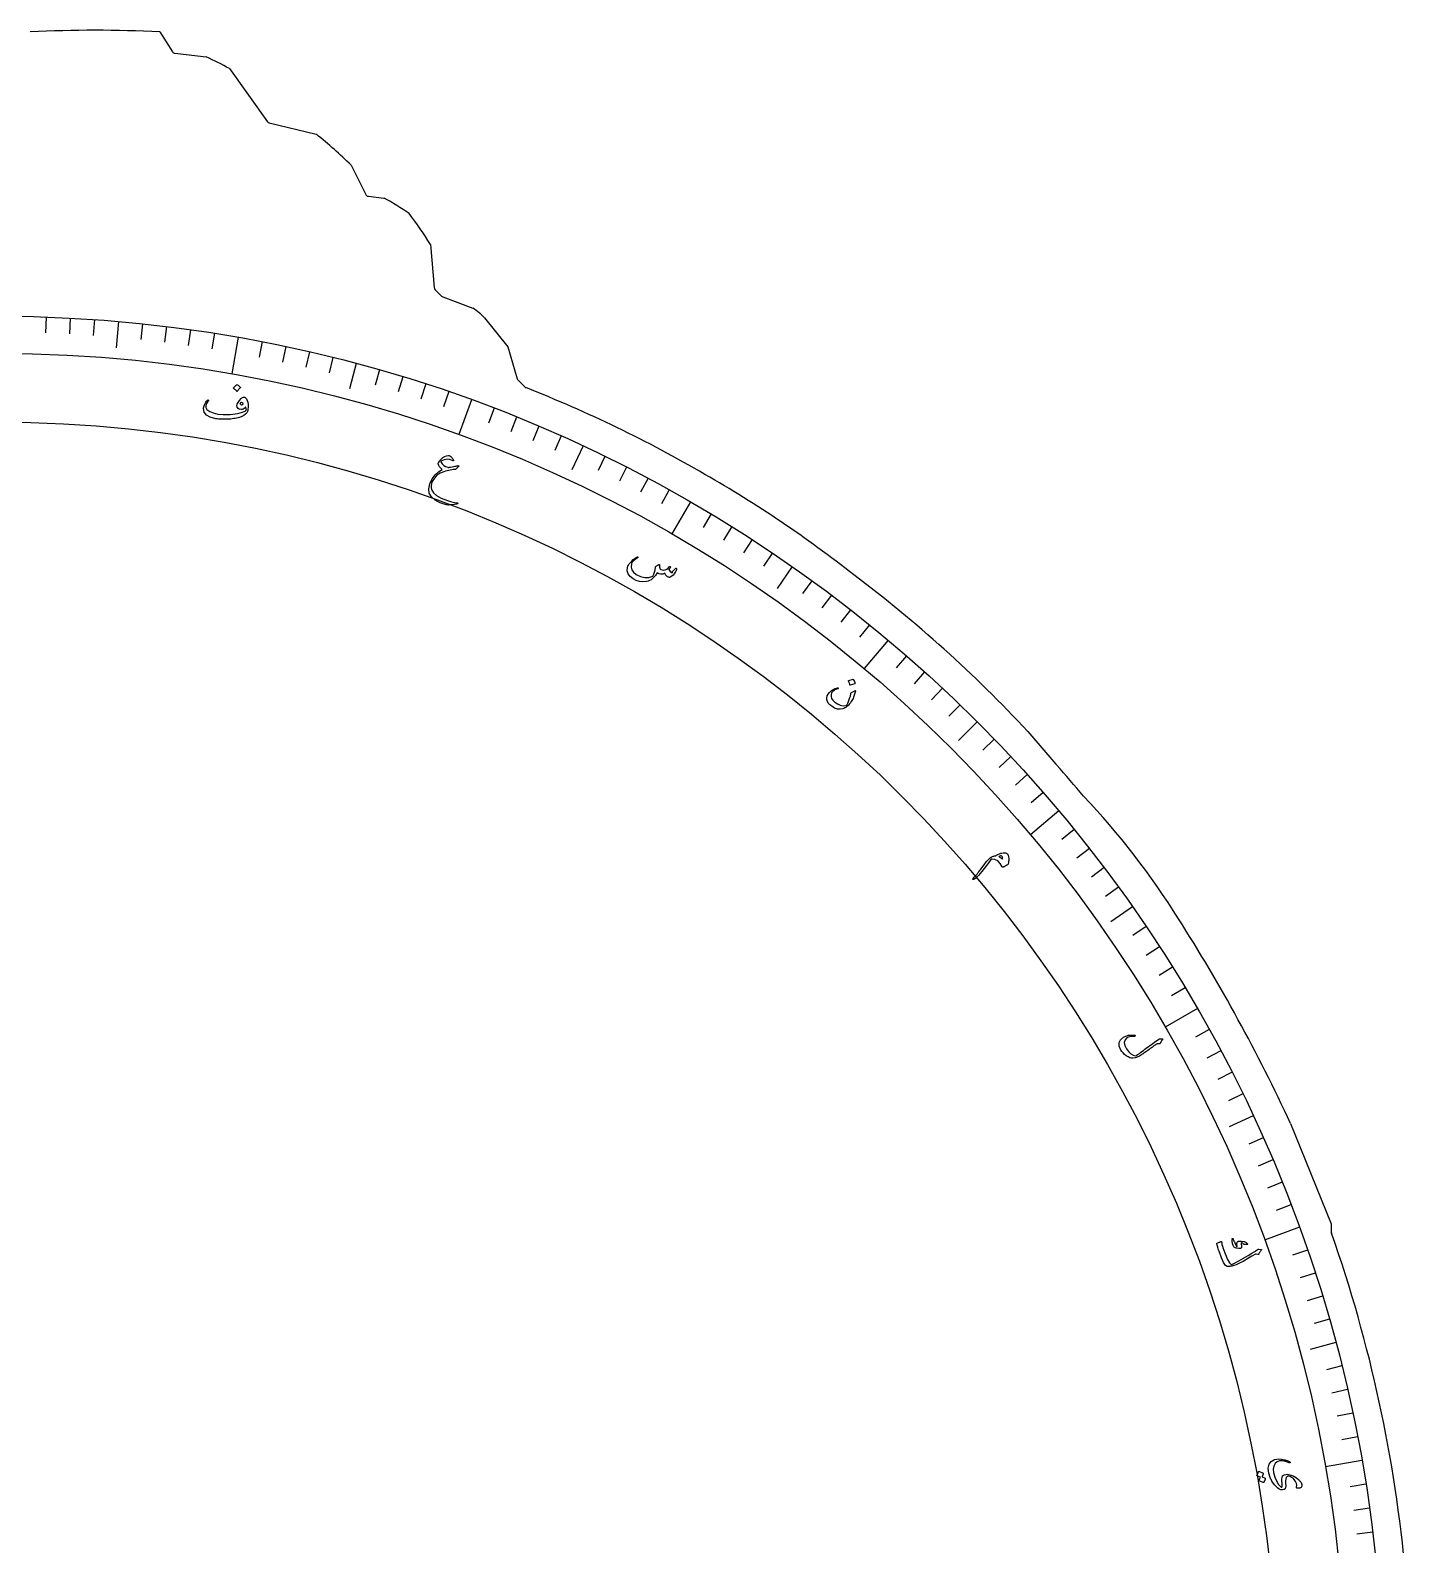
# Model space of a CAD drawing. Header units: millimetres. Extents: x -65 to 65, y -65 to 77.
# Drawn here: x 1.5 to 64.7, y 7.2 to 76.9 of the extents above; entities that cross this region are included whole.
import ezdxf

# ---------------------------------------------------------------- set-up
doc = ezdxf.new("R2010")
doc.units = ezdxf.units.MM
for name, color, linetype in [('CUT_OUTER', 1, 'Continuous'), ('ENGRAVE', 7, 'Continuous'), ('ENGRAVE_FINE', 8, 'Continuous'), ('TEXT', 5, 'Continuous')]:
    doc.layers.add(name, color=color, linetype=linetype)

msp = doc.modelspace()

# ---------------------------------------------------------------- linework, layer by layer
at = {"layer": 'CUT_OUTER'}
for points in [[(7.4528, 76.7804), (7.4549, 76.7774), (8.0374, 75.863)], [(8.1463, 75.7947), (9.583, 75.6253), (9.5862, 75.6248)], [(10.6527, 75.0918), (10.655, 75.0889), (12.398, 72.6486)], [(12.4851, 72.59), (14.6494, 72.0703), (14.6529, 72.0692)], [(16.2525, 70.6471), (16.2542, 70.644), (16.9272, 69.298)], [(17.0449, 69.216), (17.7597, 69.1371), (17.7638, 69.1364)], [(19.897, 67.0032), (19.8975, 66.9994), (20.0699, 65.0135)], [(20.1132, 64.9204), (20.4072, 64.6265)], [(20.4606, 64.5921), (21.8484, 64.0713), (21.8522, 64.0696)], [(22.3884, 63.6223), (23.4504, 62.2949), (23.4525, 62.292), (23.4537, 62.2886), (23.8865, 60.8175)], [(23.9243, 60.7538), (24.2329, 60.4452)], [(47.365, 44.6018), (48.6552, 43.1005), (48.6939, 43.057)], [(59.4521, 26.5575), (61.3164, 21.9415), (61.3176, 21.9381), (61.3178, 21.9346), (61.3178, 21.5666), (61.3336, 21.5219)]]:
    msp.add_lwpolyline(points, dxfattribs=at)
for centre, radius, start, end in [((4.4751, 15.8872), 60.966, 87.200492, 92.799379), ((8.1639, 75.9436), 0.15, 212.495836, 263.275859), ((3.9832, 63.0793), 13.7397, 60.960307, 65.934005), ((12.5201, 72.7358), 0.15, 215.537678, 256.497295), ((1.0077, 55.1107), 21.7666, 45.542794, 51.179138), ((17.0613, 69.3651), 0.15, 206.565051, 263.69557), ((11.9244, 58.3511), 12.2646, 55.226135, 61.568096), ((5.8088, 58.3662), 16.5249, 31.511182, 37.497293), ((20.2193, 65.0265), 0.15, 184.961093, 225), ((20.5133, 64.7325), 0.15, 225, 249.432477), ((19.9138, 61.2016), 3.4617, 44.370062, 55.946761), ((24.0304, 60.8599), 0.15, 196.393543, 225), ((24.339, 60.5513), 0.15, 225, 246.252471), ((2.4341, 4.7728), 59.7756, 59.77929, 68.565236), ((4.477, 7.5218), 56.3732, 51.766149, 60.16718), ((2.7846, 3.1159), 60.8974, 42.940817, 53.080913), ((0.7094, 0.6195), 64.0582, 39.797759, 41.489544), ((24.3367, 17.282), 35.3162, 31.967105, 43.566764), ((-13.7872, -7.3907), 80.7247, 24.868898, 32.497371), ((0.0187, 0.0053), 64.9806, 5.080413, 19.336989)]:
    msp.add_arc(centre, radius, start, end, dxfattribs=at)
at = {"layer": 'ENGRAVE'}
for points in [[(5.5518, 63.4576), (5.4456, 62.2435)], [(11.0614, 62.7323), (10.7651, 61.0519)], [(16.4868, 61.5295), (16.1713, 60.3523)], [(21.7867, 59.8584), (21.2031, 58.2551)], [(26.9208, 57.7318), (26.4057, 56.6272)], [(31.85, 55.1658), (30.9969, 53.6882)], [(36.5368, 52.18), (35.8378, 51.1816)], [(40.9456, 48.797), (39.8488, 47.49)], [(45.0427, 45.0427), (44.1809, 44.1809)], [(48.797, 40.9456), (47.49, 39.8488)], [(52.18, 36.5368), (51.1816, 35.8378)], [(55.1658, 31.85), (53.6882, 30.9969)], [(57.7318, 26.9208), (56.6272, 26.4057)], [(59.8584, 21.7867), (58.2551, 21.2031)], [(61.5295, 16.4868), (60.3523, 16.1713)], [(62.7323, 11.0614), (61.0519, 10.7651)]]:
    msp.add_lwpolyline(points, dxfattribs=at)
for radius in [63.7, 63.7, 61.9938, 58.825, 58.825]:
    msp.add_circle((0, 0), radius, dxfattribs=at)
at = {"layer": 'ENGRAVE_FINE'}
for points in [[(2.2231, 63.6612), (2.1976, 62.9304)], [(3.3338, 63.6127), (3.2955, 62.8825)], [(4.4435, 63.5448), (4.3925, 62.8154)], [(6.6585, 63.351), (6.582, 62.6238)], [(7.7631, 63.2252), (7.674, 62.4994)], [(8.8653, 63.0801), (8.7636, 62.3559)], [(9.9649, 62.9157), (9.8505, 62.1935)], [(12.1545, 62.5297), (12.015, 61.8118)], [(13.244, 62.308), (13.0919, 61.5927)], [(14.3294, 62.0674), (14.1649, 61.3549)], [(15.4104, 61.8078), (15.2335, 61.0983)], [(17.5581, 61.2324), (17.3565, 60.5294)], [(18.6241, 60.9166), (18.4103, 60.2173)], [(19.6844, 60.5823), (19.4584, 59.8868)], [(20.7387, 60.2295), (20.5006, 59.5381)], [(22.828, 59.4691), (22.566, 58.7864)], [(23.8624, 59.0616), (23.5885, 58.3836)], [(24.8896, 58.6362), (24.6039, 57.963)], [(25.9091, 58.1928), (25.6117, 57.5248)], [(27.9242, 57.2532), (27.6037, 56.5959)], [(28.9192, 56.7571), (28.5872, 56.1056)], [(29.9053, 56.2438), (29.562, 55.5981)], [(30.8824, 55.7133), (30.5279, 55.0737)], [(32.8079, 54.6016), (32.4313, 53.9748)], [(33.7559, 54.0207), (33.3684, 53.4005)], [(34.6935, 53.4233), (34.2952, 52.81)], [(35.6206, 52.8097), (35.2117, 52.2035)], [(37.4419, 51.5344), (37.0121, 50.9428)], [(38.3356, 50.8731), (37.8955, 50.2891)], [(39.2176, 50.1963), (38.7674, 49.6201)], [(40.0877, 49.5042), (39.6275, 48.9359)], [(41.791, 48.075), (41.3112, 47.5231)], [(42.6236, 47.3383), (42.1343, 46.7949)], [(43.4433, 46.5872), (42.9446, 46.0524)], [(44.2497, 45.8219), (43.7418, 45.2959)], [(45.8219, 44.2497), (45.2959, 43.7418)], [(46.5872, 43.4433), (46.0524, 42.9446)], [(47.3383, 42.6236), (46.7949, 42.1343)], [(48.075, 41.791), (47.5231, 41.3112)], [(49.5042, 40.0877), (48.9359, 39.6275)], [(50.1963, 39.2176), (49.6201, 38.7674)], [(50.8731, 38.3356), (50.2891, 37.8955)], [(51.5344, 37.4419), (50.9428, 37.0121)], [(52.8097, 35.6206), (52.2035, 35.2117)], [(53.4233, 34.6935), (52.81, 34.2952)], [(54.0207, 33.7559), (53.4005, 33.3684)], [(54.6016, 32.8079), (53.9748, 32.4313)], [(55.7133, 30.8824), (55.0737, 30.5279)], [(56.2438, 29.9053), (55.5981, 29.562)], [(56.7571, 28.9192), (56.1056, 28.5872)], [(57.2532, 27.9242), (56.5959, 27.6037)], [(58.1928, 25.9091), (57.5248, 25.6117)], [(58.6362, 24.8896), (57.963, 24.6039)], [(59.0616, 23.8624), (58.3836, 23.5885)], [(59.4691, 22.828), (58.7864, 22.566)], [(60.2295, 20.7387), (59.5381, 20.5006)], [(60.5823, 19.6844), (59.8868, 19.4584)], [(60.9166, 18.6241), (60.2173, 18.4103)], [(61.2324, 17.5581), (60.5294, 17.3565)], [(61.8078, 15.4104), (61.0983, 15.2335)], [(62.0674, 14.3294), (61.3549, 14.1649)], [(62.308, 13.244), (61.5927, 13.0919)], [(62.5297, 12.1545), (61.8118, 12.015)], [(62.9157, 9.9649), (62.1935, 9.8505)], [(63.0801, 8.8653), (62.3559, 8.7636)], [(63.2252, 7.7631), (62.4994, 7.674)]]:
    msp.add_lwpolyline(points, dxfattribs=at)
at = {"layer": 'TEXT'}
for points in [[(11.3107, 59.9771), (11.3579, 59.9716), (11.4008, 59.9451), (11.4393, 59.8976), (11.4735, 59.829), (11.4992, 59.7434), (11.5122, 59.6446), (11.5127, 59.5327), (11.5007, 59.4076), (11.4934, 59.3628), (11.4823, 59.3221), (11.4676, 59.2853), (11.4491, 59.2526), (11.3944, 59.1906), (11.3203, 59.1357), (11.2267, 59.0876), (11.1137, 59.0464), (11.0512, 59.0291), (10.9871, 59.0136), (10.9215, 59.0001), (10.8544, 58.9884), (10.7855, 58.9785), (10.7149, 58.9706), (10.6424, 58.9645), (10.5681, 58.9604), (10.4938, 58.9579), (10.4215, 58.957), (10.351, 58.9575), (10.2825, 58.9596), (10.2158, 58.9634), (10.1508, 58.969), (10.0874, 58.9765), (10.0257, 58.986), (9.7725, 59.05), (9.5946, 59.1486), (9.4921, 59.2824), (9.4651, 59.4519), (9.4694, 59.4895), (9.4784, 59.5318), (9.4919, 59.5787), (9.5101, 59.6302), (9.5353, 59.6859), (9.5662, 59.7389), (9.6031, 59.7892), (9.6459, 59.8367), (9.6519, 59.842), (9.6586, 59.8454), (9.6659, 59.8469), (9.6738, 59.8465), (9.681, 59.8443), (9.6865, 59.8403), (9.6902, 59.8345), (9.6921, 59.8269), (9.6923, 59.8188), (9.6908, 59.8116), (9.6877, 59.8053), (9.6829, 59.7998), (9.6002, 59.6868), (9.5624, 59.585), (9.5693, 59.4944), (9.6206, 59.415), (9.7466, 59.3204), (9.912, 59.2492), (10.117, 59.2012), (10.3618, 59.1758), (10.4706, 59.1725), (10.5805, 59.1741), (10.6915, 59.1807), (10.8037, 59.1922), (10.9169, 59.2088), (11.031, 59.2303), (11.1461, 59.2568), (11.2621, 59.2884), (11.3249, 59.3101), (11.3744, 59.3369), (11.4105, 59.369), (11.4332, 59.4063), (11.4305, 59.4355), (11.4226, 59.4633), (11.4097, 59.4897), (11.3916, 59.5147), (11.3892, 59.5162), (11.3857, 59.5153), (11.3811, 59.5118), (11.3755, 59.5058), (11.332, 59.4589), (11.287, 59.4259), (11.2406, 59.4069), (11.1926, 59.4019), (11.1094, 59.4163), (11.0499, 59.4525), (11.0143, 59.5105), (11.0023, 59.5903), (11.015, 59.6565), (11.0522, 59.7333), (11.114, 59.8208), (11.2006, 59.9189), (11.2266, 59.9423), (11.2536, 59.9598), (11.2816, 59.9714), (11.3107, 59.9771)], [(10.9866, 60.5481), (10.9901, 60.5505), (10.9945, 60.5515), (10.9999, 60.5511), (11.0063, 60.5493), (11.0488, 60.5228), (11.0879, 60.4927), (11.1236, 60.459), (11.1558, 60.4217), (11.1587, 60.4164), (11.1594, 60.4115), (11.1581, 60.4069), (11.1548, 60.4028), (11.0121, 60.2475), (11.0072, 60.2441), (11.0017, 60.244), (10.9957, 60.2474), (10.989, 60.2541), (10.9833, 60.2599), (10.9741, 60.2688), (10.9616, 60.2806), (10.9456, 60.2954), (10.926, 60.3133), (10.9023, 60.3343), (10.8746, 60.3584), (10.843, 60.3856), (10.8389, 60.3899), (10.8371, 60.3938), (10.8378, 60.3972), (10.8407, 60.4003)], [(11.2749, 59.6469), (11.2854, 59.6557), (11.2898, 59.6656), (11.2882, 59.6766), (11.2804, 59.6889), (11.2456, 59.7214), (11.2118, 59.734), (11.1792, 59.7267), (11.1476, 59.6995), (11.1424, 59.6903), (11.1401, 59.6818), (11.1406, 59.6739), (11.1439, 59.6667), (11.1726, 59.6402), (11.204, 59.628), (11.238, 59.6302), (11.2749, 59.6469)], [(20.7206, 57.2971), (20.759, 57.2938), (20.7968, 57.2794), (20.8342, 57.254), (20.8709, 57.2175), (20.8885, 57.196), (20.9043, 57.175), (20.9182, 57.1545), (20.9302, 57.1345), (20.9404, 57.1152), (20.9489, 57.0968), (20.9555, 57.0791), (20.9604, 57.0622), (20.9622, 57.0468), (20.9566, 57.0398), (20.9437, 57.0411), (20.9235, 57.0507), (20.7937, 57.1081), (20.6599, 57.1242), (20.5224, 57.0989), (20.3814, 57.0322), (20.3761, 57.0264), (20.3737, 57.0193), (20.3743, 57.0109), (20.3778, 57.001), (20.4371, 56.9115), (20.5102, 56.84), (20.5972, 56.7863), (20.6981, 56.7506), (20.7175, 56.7476), (20.744, 56.7476), (20.7775, 56.7506), (20.8181, 56.7567), (20.8935, 56.7715), (20.9602, 56.7845), (21.018, 56.7956), (21.0671, 56.805), (21.1074, 56.8126), (21.1388, 56.8184), (21.1615, 56.8226), (21.1753, 56.8249), (21.1934, 56.824), (21.2004, 56.8162), (21.1963, 56.8016), (21.1812, 56.7801), (21.1341, 56.7266), (21.0959, 56.6878), (21.0668, 56.6639), (21.0466, 56.6548), (20.9931, 56.6502), (20.9358, 56.643), (20.8747, 56.6332), (20.8096, 56.6209), (20.7408, 56.6061), (20.6681, 56.5887), (20.5916, 56.5687), (20.5113, 56.5461), (20.3426, 56.4787), (20.198, 56.3801), (20.0774, 56.2507), (19.9809, 56.0905), (19.9457, 55.997), (19.9293, 55.9044), (19.9315, 55.8126), (19.9523, 55.7217), (20.0344, 55.5802), (20.1827, 55.4499), (20.3973, 55.3304), (20.678, 55.2208), (20.7227, 55.2072), (20.7711, 55.1934), (20.8233, 55.1793), (20.8792, 55.1651), (20.9388, 55.1508), (21.0021, 55.1367), (21.0689, 55.1226), (21.1393, 55.1087), (21.1512, 55.1056), (21.1594, 55.1016), (21.1639, 55.0969), (21.1647, 55.0914), (21.1456, 55.0733), (21.0902, 55.0559), (20.9985, 55.0391), (20.8706, 55.0227), (20.7943, 55.016), (20.729, 55.0141), (20.6748, 55.0171), (20.6316, 55.025), (20.4766, 55.0697), (20.3392, 55.1187), (20.2193, 55.1722), (20.1168, 55.2303), (19.939, 55.3838), (19.839, 55.562), (19.8167, 55.7655), (19.8729, 55.9943), (19.9801, 56.2174), (20.1102, 56.4015), (20.2634, 56.5464), (20.4398, 56.6519), (20.3729, 56.7162), (20.321, 56.7757), (20.284, 56.8304), (20.2622, 56.8802), (20.258, 56.8987), (20.2573, 56.9175), (20.2602, 56.9366), (20.2667, 56.9559), (20.2927, 57.0049), (20.3219, 57.0497), (20.3544, 57.0902), (20.39, 57.1264), (20.4745, 57.1947), (20.5578, 57.2459), (20.6398, 57.28), (20.7206, 57.2971)], [(31.1609, 52.0948), (31.1697, 52.1015), (31.1781, 52.1051), (31.1859, 52.1055), (31.1932, 52.1029), (31.2011, 52.0968), (31.2066, 52.0894), (31.2095, 52.0808), (31.21, 52.0709), (31.2064, 52.0388), (31.1959, 52.0027), (31.1785, 51.9625), (31.1542, 51.9182), (31.1073, 51.8501), (31.0537, 51.7908), (30.9935, 51.7404), (30.9266, 51.6986), (30.9074, 51.6905), (30.8891, 51.6862), (30.8718, 51.6858), (30.8554, 51.6892), (30.8043, 51.7154), (30.7565, 51.7557), (30.7118, 51.81), (30.6703, 51.8784), (30.5778, 51.8384), (30.4898, 51.8274), (30.4064, 51.8452), (30.3275, 51.8919), (30.2999, 51.8507), (30.2722, 51.8117), (30.2442, 51.7751), (30.2162, 51.7408), (30.1878, 51.7085), (30.1589, 51.678), (30.1296, 51.6493), (30.0999, 51.6224), (30.0407, 51.577), (29.9758, 51.5411), (29.9051, 51.5146), (29.8285, 51.4976), (29.6663, 51.4862), (29.5109, 51.5017), (29.3622, 51.544), (29.2201, 51.6133), (29.0773, 51.722), (28.986, 51.8467), (28.9461, 51.9878), (28.9579, 52.1453), (28.9751, 52.1948), (29.0035, 52.2489), (29.043, 52.3076), (29.0938, 52.3707), (29.1555, 52.4365), (29.227, 52.5008), (29.3081, 52.5638), (29.3991, 52.6254), (29.4055, 52.6288), (29.4119, 52.6303), (29.4182, 52.6298), (29.4244, 52.6273), (29.4299, 52.6236), (29.434, 52.6193), (29.4368, 52.6143), (29.4383, 52.6088), (29.4376, 52.6023), (29.4353, 52.5963), (29.4313, 52.591), (29.4256, 52.5863), (29.3072, 52.503), (29.2197, 52.4289), (29.163, 52.3643), (29.1369, 52.3091), (29.1229, 52.1631), (29.1559, 52.0328), (29.2359, 51.918), (29.3629, 51.8185), (29.5638, 51.7207), (29.7562, 51.6763), (29.9404, 51.6855), (30.1167, 51.7485), (30.1637, 51.8301), (30.2005, 51.9239), (30.2269, 52.0297), (30.243, 52.1476), (30.2437, 52.1602), (30.246, 52.1703), (30.25, 52.1782), (30.2558, 52.1837), (30.2798, 52.2), (30.3026, 52.2152), (30.3241, 52.2293), (30.3442, 52.2423), (30.3629, 52.254), (30.3799, 52.264), (30.3954, 52.2724), (30.4092, 52.2792), (30.4161, 52.2815), (30.4217, 52.2808), (30.4259, 52.2772), (30.4287, 52.2706), (30.4296, 52.2663), (30.4307, 52.2599), (30.4319, 52.2514), (30.4332, 52.2408), (30.4344, 52.2282), (30.4352, 52.2138), (30.4356, 52.1976), (30.4356, 52.1796), (30.4366, 52.1444), (30.4391, 52.1178), (30.4432, 52.0997), (30.4489, 52.0903), (30.499, 52.055), (30.557, 52.0331), (30.6228, 52.0245), (30.6966, 52.0292), (30.7298, 52.0417), (30.7717, 52.0695), (30.8223, 52.1125), (30.8816, 52.1708), (30.8873, 52.1764), (30.8939, 52.18), (30.9014, 52.1816), (30.9099, 52.1814), (30.9172, 52.1802), (30.9233, 52.1775), (30.9284, 52.1735), (30.9322, 52.1682), (30.9325, 52.1509), (30.9213, 52.1255), (30.8987, 52.0918), (30.8648, 52.0498), (30.8909, 52.0005), (30.9248, 51.9582), (30.9665, 51.9227), (31.0161, 51.8941), (31.0243, 51.9092), (31.0296, 51.9223), (31.0319, 51.9334), (31.0313, 51.9425), (31.0299, 51.9516), (31.0304, 51.9594), (31.033, 51.9661), (31.0377, 51.9715)], [(39.3317, 46.9963), (39.3359, 46.9966), (39.3402, 46.9953), (39.3447, 46.9923), (39.3494, 46.9876), (39.3731, 46.9436), (39.392, 46.8982), (39.4062, 46.8514), (39.4156, 46.8032), (39.4155, 46.7972), (39.4137, 46.7925), (39.4103, 46.7892), (39.4054, 46.7873), (39.2049, 46.7226), (39.199, 46.722), (39.1942, 46.7247), (39.1906, 46.7305), (39.1882, 46.7397), (39.1861, 46.7476), (39.1826, 46.7597), (39.1775, 46.7762), (39.1711, 46.7969), (39.1629, 46.8221), (39.1528, 46.852), (39.1408, 46.8865), (39.1268, 46.9257), (39.1254, 46.9315), (39.1258, 46.9357), (39.1281, 46.9384), (39.1322, 46.9396)], [(39.4413, 46.4431), (39.4308, 46.4), (39.4187, 46.356), (39.405, 46.3111), (39.3896, 46.2652), (39.3722, 46.2183), (39.3524, 46.1704), (39.3301, 46.1215), (39.3053, 46.0716), (39.2793, 46.0231), (39.2515, 45.9767), (39.2219, 45.9324), (39.1907, 45.8901), (39.1575, 45.8497), (39.1225, 45.8112), (39.0856, 45.7745), (39.0468, 45.7396), (39.0028, 45.7057), (38.9585, 45.6776), (38.9137, 45.6553), (38.8684, 45.6386), (38.7453, 45.6179), (38.6176, 45.6305), (38.4852, 45.6765), (38.348, 45.7556), (38.2597, 45.8258), (38.1934, 45.9007), (38.1492, 45.9804), (38.127, 46.0649), (38.1275, 46.1494), (38.1479, 46.232), (38.1881, 46.3126), (38.2482, 46.3913), (38.3251, 46.4636), (38.4111, 46.5233), (38.506, 46.5701), (38.61, 46.6041), (38.6239, 46.6063), (38.6345, 46.6051), (38.642, 46.6004), (38.6462, 46.5923), (38.6475, 46.5817), (38.6427, 46.5724), (38.6316, 46.5644), (38.6144, 46.5577), (38.4953, 46.5052), (38.4062, 46.4427), (38.3471, 46.3703), (38.3178, 46.2881), (38.3178, 46.2026), (38.347, 46.1173), (38.4054, 46.032), (38.4929, 45.9467), (38.615, 45.8631), (38.7404, 45.8082), (38.8692, 45.7819), (39.0017, 45.7843), (39.0053, 45.7853), (39.0093, 45.7878), (39.0139, 45.7918), (39.019, 45.7973), (39.0546, 45.8443), (39.0895, 45.9046), (39.1238, 45.9781), (39.1573, 46.065), (39.1727, 46.11), (39.1866, 46.1522), (39.1989, 46.1918), (39.2096, 46.2286), (39.2186, 46.2627), (39.2255, 46.294), (39.2305, 46.3225), (39.2336, 46.3483), (39.2357, 46.3613), (39.2395, 46.3718), (39.245, 46.3796), (39.2522, 46.3849), (39.4188, 46.4715), (39.4304, 46.4749), (39.438, 46.4713), (39.4417, 46.4607), (39.4413, 46.4431)], [(45.8907, 38.88), (45.9234, 38.8994), (45.9567, 38.9179), (45.9906, 38.9355), (46.025, 38.9522), (46.0599, 38.9676), (46.0953, 38.9813), (46.1312, 38.9933), (46.1676, 39.0035), (46.2377, 39.0172), (46.298, 39.0211), (46.3486, 39.0151), (46.3893, 38.9992), (46.4347, 38.961), (46.4669, 38.9041), (46.4859, 38.8284), (46.4917, 38.7342), (46.4913, 38.7067), (46.4901, 38.6792), (46.488, 38.6519), (46.4851, 38.6246), (46.4815, 38.5973), (46.4772, 38.5698), (46.4723, 38.5422), (46.4667, 38.5145), (46.4626, 38.4993), (46.457, 38.4866), (46.4497, 38.4763), (46.4407, 38.4685), (46.3987, 38.4441), (46.3611, 38.4224), (46.3278, 38.4036), (46.2989, 38.3876), (46.2747, 38.3745), (46.2557, 38.3647), (46.2419, 38.358), (46.2333, 38.3545), (46.2205, 38.3528), (46.2096, 38.3554), (46.2006, 38.3621), (46.1934, 38.3731), (46.097, 38.5286), (45.9844, 38.6397), (45.8558, 38.7063), (45.7115, 38.7282), (45.6976, 38.7265), (45.6857, 38.7224), (45.6759, 38.7158), (45.6682, 38.7067), (45.574, 38.5732), (45.4735, 38.4369), (45.3669, 38.2979), (45.254, 38.1563), (45.0971, 37.9717), (44.976, 37.8484), (44.891, 37.7862), (44.8421, 37.785), (44.8364, 37.7964), (44.8385, 37.8111), (44.8486, 37.8292), (44.8667, 37.8506), (44.9071, 37.892), (44.948, 37.9364), (44.9893, 37.9839), (45.0312, 38.0344), (45.0736, 38.0877), (45.1166, 38.1434), (45.1602, 38.2016), (45.2044, 38.2623), (45.3527, 38.4658), (45.4749, 38.6214), (45.5713, 38.729), (45.6419, 38.7885), (45.6789, 38.8112), (45.7144, 38.8305), (45.7484, 38.8465), (45.7808, 38.8589), (45.8114, 38.8683), (45.84, 38.875), (45.8664, 38.8789), (45.8907, 38.88)], [(46.0358, 38.843), (46.0567, 38.8322), (46.0778, 38.8201), (46.099, 38.8066), (46.1205, 38.7916), (46.1421, 38.7755), (46.1636, 38.7581), (46.1852, 38.7396), (46.2068, 38.72), (46.2044, 38.771), (46.1972, 38.8108), (46.1853, 38.8394), (46.1686, 38.8567), (46.1396, 38.8695), (46.1078, 38.8715), (46.0732, 38.8627), (46.0358, 38.843)], [(53.538, 30.4628), (53.5464, 30.4627), (53.5535, 30.4605), (53.5594, 30.4563), (53.5642, 30.45), (53.5669, 30.4426), (53.5667, 30.4349), (53.5636, 30.4269), (53.5577, 30.4187), (53.5219, 30.3727), (53.4931, 30.329), (53.4715, 30.2877), (53.457, 30.2487), (53.4509, 30.2362), (53.4405, 30.2277), (53.4258, 30.2233), (53.4068, 30.223), (53.3969, 30.2241), (53.3874, 30.2251), (53.3783, 30.226), (53.3696, 30.2267), (53.3614, 30.2274), (53.3539, 30.2281), (53.3471, 30.2289), (53.3409, 30.2297), (53.3299, 30.2307), (53.3183, 30.2292), (53.3059, 30.2253), (53.293, 30.219), (53.2591, 30.1965), (53.2224, 30.1714), (53.183, 30.1438), (53.1408, 30.1136), (53.0958, 30.0809), (53.0479, 30.0459), (52.9971, 30.0086), (52.9434, 29.969), (52.8903, 29.9286), (52.8401, 29.8911), (52.7928, 29.8565), (52.7484, 29.8247), (52.707, 29.7956), (52.6684, 29.769), (52.6326, 29.7447), (52.5996, 29.723), (52.4995, 29.6629), (52.3986, 29.6168), (52.2969, 29.5847), (52.1944, 29.5665), (52.1276, 29.5674), (52.0555, 29.5863), (51.9782, 29.6233), (51.8956, 29.6783), (51.8159, 29.7433), (51.7485, 29.8085), (51.6932, 29.874), (51.6502, 29.9398), (51.575, 30.1234), (51.5684, 30.2828), (51.6308, 30.4182), (51.7623, 30.5297), (51.8767, 30.5852), (52.0004, 30.6196), (52.1335, 30.6327), (52.276, 30.6244), (52.285, 30.6227), (52.2919, 30.6193), (52.2966, 30.6144), (52.2992, 30.6079), (52.3006, 30.6001), (52.3002, 30.5934), (52.2982, 30.5878), (52.2946, 30.5833), (52.2884, 30.578), (52.2815, 30.5743), (52.274, 30.5723), (52.2659, 30.572), (52.148, 30.5656), (52.0521, 30.5525), (51.9781, 30.5327), (51.926, 30.5063), (51.8375, 30.4091), (51.8046, 30.292), (51.8268, 30.155), (51.9042, 29.9979), (51.9977, 29.87), (52.0988, 29.7736), (52.2077, 29.7086), (52.3244, 29.6752), (52.3592, 29.697), (52.3993, 29.7234), (52.4448, 29.7543), (52.4956, 29.7898), (52.5518, 29.8301), (52.6135, 29.8753), (52.6806, 29.9256), (52.7531, 29.9808), (52.8284, 30.0369), (52.9028, 30.0917), (52.9761, 30.1454), (53.0484, 30.1978), (53.1198, 30.2489), (53.1904, 30.2985), (53.2601, 30.3467), (53.329, 30.3933), (53.3936, 30.4412), (53.4017, 30.4453), (53.4098, 30.4483), (53.4178, 30.4503), (53.4257, 30.4512)], [(58.1001, 20.7286), (58.081, 20.7075), (58.0632, 20.6862), (58.047, 20.6647), (58.0321, 20.6432), (58.0187, 20.6214), (58.0069, 20.5993), (57.9966, 20.5767), (57.9879, 20.5537), (57.9818, 20.544), (57.9728, 20.5382), (57.9608, 20.5365), (57.9458, 20.5388), (57.865, 20.5559), (57.8564, 20.5572), (57.8493, 20.5579), (57.8438, 20.5578), (57.8397, 20.557), (57.6733, 20.4563), (57.5225, 20.3667), (57.3872, 20.2882), (57.2675, 20.2206), (57.1635, 20.1641), (57.0752, 20.1189), (57.0027, 20.085), (56.9461, 20.0622), (56.8376, 20.024), (56.8025, 20.0138), (56.7667, 20.0052), (56.7302, 19.9982), (56.6929, 19.9929), (56.6549, 19.9892), (56.6161, 19.9875), (56.5764, 19.9876), (56.5359, 19.9895), (56.46, 20.0372), (56.3725, 20.1705), (56.2728, 20.3889), (56.1599, 20.6923), (56.1281, 20.7884), (56.1011, 20.8782), (56.0787, 20.9616), (56.0611, 21.0388), (56.0615, 21.0465), (56.064, 21.0529), (56.0685, 21.0579), (56.0752, 21.0615), (56.1081, 21.0761), (56.1381, 21.0892), (56.1653, 21.1007), (56.1896, 21.1107), (56.2114, 21.1193), (56.2308, 21.1265), (56.2478, 21.1323), (56.2626, 21.1369), (56.2711, 21.139), (56.2767, 21.1378), (56.2794, 21.1334), (56.2794, 21.1257), (56.283, 21.0686), (56.2963, 20.9983), (56.3191, 20.9147), (56.3514, 20.8178), (56.4565, 20.5315), (56.5512, 20.3121), (56.6365, 20.1597), (56.7127, 20.0744), (56.78, 20.0984), (56.8976, 20.1554), (57.0654, 20.2457), (57.2833, 20.3693), (57.5007, 20.4953), (57.6647, 20.5916), (57.7755, 20.658), (57.8331, 20.6943), (57.8487, 20.7048), (57.8632, 20.7147), (57.8768, 20.7238), (57.8894, 20.7323), (57.9008, 20.74), (57.9109, 20.747), (57.9198, 20.7532), (57.9273, 20.7586), (57.9443, 20.7691), (57.9616, 20.776), (57.9794, 20.7792), (57.9975, 20.7786), (58.0969, 20.7657), (58.1038, 20.7642), (58.1089, 20.7617), (58.1122, 20.7583), (58.1136, 20.7538), (58.1126, 20.7474), (58.11, 20.7411), (58.1059, 20.7348), (58.1001, 20.7286)], [(57.4773, 21.0152), (57.4783, 21.0108), (57.478, 21.0065), (57.4763, 21.0024), (57.4734, 20.9985), (57.4703, 20.9964), (57.4666, 20.9948), (57.4625, 20.9936), (57.458, 20.9929), (57.3239, 20.997), (57.3099, 20.9984), (57.2986, 21.0011), (57.29, 21.005), (57.284, 21.0103), (57.2659, 21.0354), (57.2468, 21.0555), (57.2267, 21.0704), (57.2058, 21.0802), (57.1966, 21.0804), (57.1896, 21.073), (57.1848, 21.0583), (57.182, 21.0361), (57.1823, 21.022), (57.183, 21.0077), (57.1842, 20.993), (57.1858, 20.978), (57.1878, 20.9626), (57.1904, 20.9466), (57.1936, 20.93), (57.1972, 20.9127), (57.1945, 20.8477), (57.1533, 20.8122), (57.0735, 20.8061), (56.9552, 20.8293), (56.9175, 20.8429), (56.8864, 20.8582), (56.8619, 20.8752), (56.8439, 20.8941), (56.8297, 20.9168), (56.8151, 20.9501), (56.8, 20.9939), (56.7845, 21.0482), (56.7771, 21.0761), (56.771, 21.103), (56.7663, 21.1287), (56.7629, 21.1534), (56.7604, 21.1769), (56.7584, 21.199), (56.757, 21.2197), (56.756, 21.239), (56.7579, 21.2519), (56.7618, 21.262), (56.7677, 21.2694), (56.7755, 21.2741), (56.7847, 21.2759), (56.7924, 21.2741), (56.7987, 21.2686), (56.8036, 21.2593), (56.8172, 21.2293), (56.832, 21.1949), (56.8481, 21.1563), (56.8655, 21.1135), (56.8978, 21.0335), (56.9259, 20.9721), (56.9499, 20.9293), (56.9699, 20.9051), (56.9738, 20.9025), (56.978, 20.9018), (56.9824, 20.9031), (56.987, 20.9064), (56.9894, 20.9095), (56.991, 20.9141), (56.9917, 20.9204), (56.9915, 20.9282), (56.9832, 20.9982), (56.981, 21.028), (56.9824, 21.0547), (56.9874, 21.0783), (56.9961, 21.0989), (57.0081, 21.118), (57.0226, 21.132), (57.0396, 21.141), (57.0592, 21.1449), (57.1986, 21.1504), (57.3149, 21.1306), (57.4078, 21.0855), (57.4773, 21.0152)], [(58.2767, 10.2547), (58.28, 10.2524), (58.2825, 10.2487), (58.284, 10.2437), (58.2845, 10.2373), (58.2799, 10.2135), (58.2743, 10.1902), (58.2676, 10.1675), (58.26, 10.1453), (58.2513, 10.1236), (58.2413, 10.1021), (58.2301, 10.0808), (58.2177, 10.0597), (58.2135, 10.0553), (58.2087, 10.0529), (58.2033, 10.0524), (58.1973, 10.0538), (58.0025, 10.1319), (57.9997, 10.1345), (57.9989, 10.1389), (58.0002, 10.1451), (58.0036, 10.1531), (58.007, 10.1588), (58.0115, 10.1678), (58.0169, 10.1803), (58.0235, 10.1962), (58.0312, 10.2156), (58.0401, 10.2387), (58.0504, 10.2656), (58.0619, 10.2962), (57.9102, 10.3577), (57.9053, 10.3609), (57.9033, 10.3658), (57.9044, 10.3724), (57.9084, 10.3807), (57.9119, 10.3879), (57.9171, 10.3991), (57.9238, 10.4145), (57.9323, 10.4339), (57.9423, 10.4577), (57.9539, 10.4861), (57.967, 10.5193), (57.9816, 10.5571), (57.9844, 10.5612), (57.9876, 10.5634), (57.9911, 10.5636), (57.995, 10.5618), (58.1838, 10.4815), (58.1872, 10.4792), (58.1896, 10.4756), (58.1911, 10.4706), (58.1917, 10.4642), (58.1888, 10.4441), (58.1848, 10.4244), (58.1797, 10.4051), (58.1735, 10.3861), (58.1663, 10.3676), (58.1582, 10.3495), (58.1494, 10.3319), (58.1397, 10.3147)], [(59.722, 9.8387), (59.7346, 9.9182), (59.7216, 10.0024), (59.683, 10.0913), (59.6188, 10.1846), (59.5629, 10.2412), (59.5002, 10.2855), (59.4306, 10.3174), (59.3542, 10.3371), (59.3394, 10.3378), (59.3246, 10.3355), (59.3098, 10.3302), (59.2948, 10.322), (59.2517, 10.2767), (59.225, 10.2088), (59.2147, 10.1183), (59.2205, 10.0051), (59.2272, 9.8935), (59.2191, 9.8104), (59.1965, 9.7557), (59.1593, 9.7295), (59.0751, 9.7134), (58.997, 9.7175), (58.9252, 9.7418), (58.8595, 9.7862), (58.7133, 9.9369), (58.5956, 10.1033), (58.5065, 10.2856), (58.4458, 10.4841), (58.4213, 10.7083), (58.4582, 10.8863), (58.5571, 11.0187), (58.7182, 11.1052), (58.8116, 11.1262), (58.9163, 11.132), (59.0322, 11.1226), (59.1593, 11.098), (59.1952, 11.0878), (59.2301, 11.0769), (59.2639, 11.0654), (59.2966, 11.0532), (59.3285, 11.0403), (59.3596, 11.0264), (59.3899, 11.0116), (59.4195, 10.9959), (59.4323, 10.9869), (59.4384, 10.9779), (59.438, 10.9688), (59.431, 10.9597), (59.4214, 10.9536), (59.4112, 10.9507), (59.4004, 10.951), (59.389, 10.9544), (59.2184, 11.0211), (59.07, 11.0515), (58.9438, 11.046), (58.8398, 11.0048), (58.7387, 10.9164), (58.6767, 10.8029), (58.6537, 10.6644), (58.6695, 10.5006), (58.7228, 10.2966), (58.7981, 10.1175), (58.8958, 9.9632), (59.0159, 9.8334), (59.0255, 9.826), (59.0342, 9.824), (59.0419, 9.8276), (59.0487, 9.8365), (59.0586, 9.8699), (59.0624, 9.9257), (59.0599, 10.0038), (59.0512, 10.1043), (59.0463, 10.2072), (59.0564, 10.2882), (59.0815, 10.3472), (59.1218, 10.3844), (59.1727, 10.4073), (59.228, 10.4209), (59.2876, 10.4251), (59.3516, 10.42), (59.4808, 10.3894), (59.6039, 10.3369), (59.7208, 10.2624), (59.8316, 10.1658), (59.8584, 10.1397), (59.8821, 10.1138), (59.9028, 10.0884), (59.9204, 10.0633), (59.935, 10.0388), (59.9469, 10.0149), (59.956, 9.9918), (59.9622, 9.9695), (59.9687, 9.8791), (59.939, 9.8181), (59.8732, 9.7867), (59.7714, 9.7847), (59.7428, 9.7911), (59.7251, 9.8022), (59.7181, 9.8181), (59.722, 9.8387)]]:
    msp.add_lwpolyline(points, close=True, dxfattribs=at)

doc.saveas('drawing.dxf')
